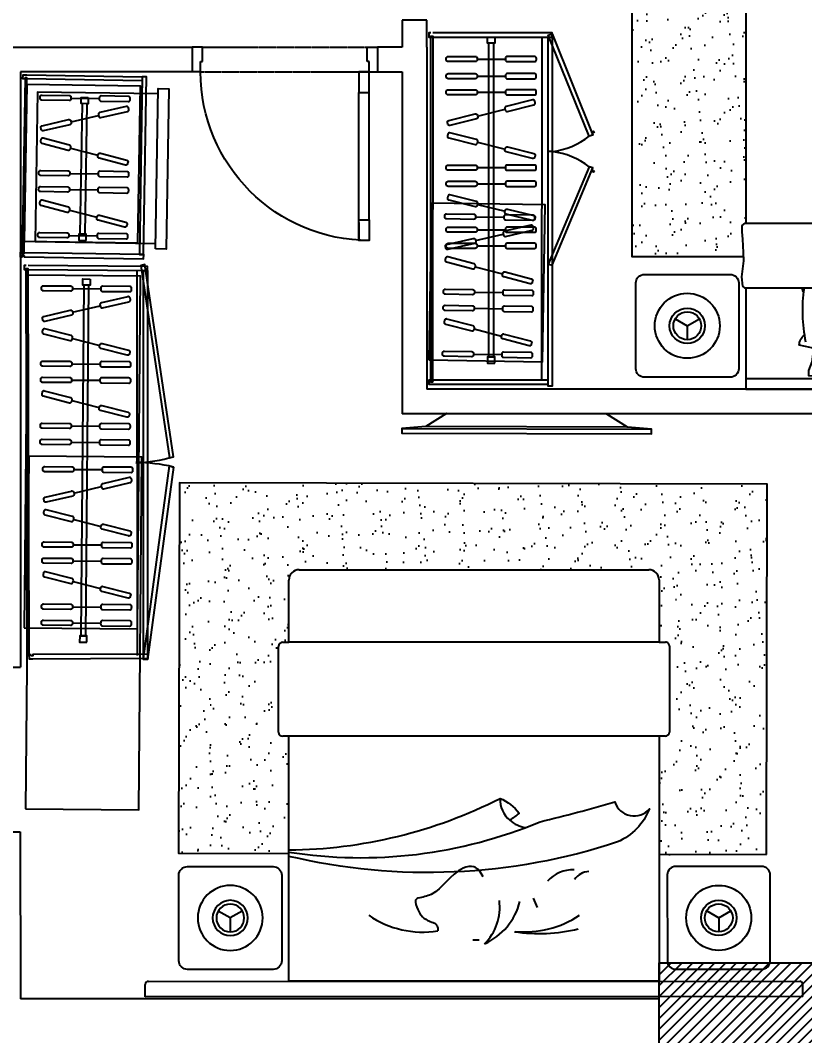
# Model space of a CAD drawing. Extents: x -678889171 to 586587, y -792238163 to 335485.
# Drawn here: x 85834 to 89647, y 49993 to 54928 of the extents above; entities that cross this region are included whole.
import ezdxf
from ezdxf.xclip import XClip

# ---------------------------------------------------------------- set-up
doc = ezdxf.new("R2010")
doc.units = 0
doc.header["$MEASUREMENT"] = 0
doc.header["$XCLIPFRAME"] = 2
doc.set_wipeout_variables(frame=1)
doc.linetypes.add('XR-A-TYP34$0$XR-A-TYP-3-4-6-8-10$0$XR-A-TYP-2-3-4-6-7-8-9-10$0$HIDDEN', pattern=[0.375, 0.25, -0.125])
doc.layers.get('0').update_dxf_attribs({"color": 8})
for name, color, linetype in [('9TH-FURN$0$XR-A-TYP-3-4-6-8-10$0$I-EQPM', 252, 'Continuous'), ('9TH-FURN$0$XR-A-TYP-3-4-6-8-10$0$I-FURN', 252, 'Continuous'), ('9TH-FURN$0$XR-A-TYP-3-4-6-8-10$0$I-FURN-FLOR', 252, 'Continuous'), ('9TH-FURN$0$XR-A-TYP-3-4-6-8-10$0$I-FURN-PATT', 252, 'Continuous'), ('9TH-FURN$0$XR-A-TYP-3-4-6-8-10$0$I-SPCL', 252, 'Continuous'), ('9TH-FURN$0$XR-A-TYP-3-4-6-8-10$0$I-WIPEOUT', 252, 'Continuous'), ('9TH-FURN$0$XR-A-TYP-3-4-6-8-10$0$XREF_1BR$0$I-EQPM', 252, 'Continuous'), ('9TH-FURN$0$XR-A-TYP-3-4-6-8-10$0$XREF_1BR$0$I-FURN', 252, 'Continuous'), ('9TH-FURN$0$XR-A-TYP-3-4-6-8-10$0$XREF_3BR$0$I-FURN-FLOR', 252, 'Continuous'), ('9TH-FURN$0$XR-A-TYP-3-4-6-8-10$0$XREF_3BR$0$I-FURN-PATT', 252, 'Continuous'), ('XR-A-9TH-FLOOR$0$A-WALL', 252, 'Continuous'), ('XR-A-col-910$0$A-COLS', 252, 'Continuous'), ('XR-A-col-910$0$A-COLS-PATT', 252, 'Continuous'), ('XR-A-TYP34$0$XR-A-TYP-3-4-6-8-10$0$A-WALL', 252, 'Continuous'), ('XR-A-TYP34$0$XR-A-TYP-3-4-6-8-10$0$XR-A-TYP-2-3-4-6-7-8-9-10$0$A-DOOR', 252, 'Continuous'), ('XR-A-TYP34$0$XR-A-TYP-3-4-6-8-10$0$XR-A-TYP-2-3-4-6-7-8-9-10$0$A-FLOR-OVHD', 252, 'XR-A-TYP34$0$XR-A-TYP-3-4-6-8-10$0$XR-A-TYP-2-3-4-6-7-8-9-10$0$HIDDEN')]:
    doc.layers.add(name, color=color, linetype=linetype)
doc.layers.add('9TH-FURN$0$XR-A-TYP-3-4-6-8-10$0$xref units$0$A-WALL-CMU', color=252, linetype='Continuous', lineweight=50)
doc.layers.add('XR-A-col-910$0$MOD-COL', color=252, linetype='Continuous', lineweight=50)
doc.styles.add('9TH-FURN$0$XR-A-TYP-3-4-6-8-10$0$XREF_1BR$0$KZT', font='')
doc.styles.get('9TH-FURN$0$XR-A-TYP-3-4-6-8-10$0$XREF_1BR$0$KZT').set_extended_font_data('AvantGarde LT Medium', bold=True)

# ---------------------------------------------------------------- blocks, each defined once
blk = doc.blocks.new('*U473')
at = {"layer": '9TH-FURN$0$XR-A-TYP-3-4-6-8-10$0$XREF_1BR$0$I-FURN'}
for points in [[(-1142.3, 0), (-1112.3, 0), (-1112.3, 35), (-1142.3, 35)], [(-478, 5), (-1112.3, 5), (-1112.3, 30), (-478, 30)], [(-448, 0), (-478, 0), (-478, 35), (-448, 35)]]:
    blk.add_lwpolyline(points, close=True, dxfattribs=at)
blk = doc.blocks.new('9TH-FURN$0$XR-A-TYP-3-4-6-8-10$0$XREF_1BR$0$A$C0C3539C5')
at = {"layer": '9TH-FURN$0$XR-A-TYP-3-4-6-8-10$0$XREF_1BR$0$I-FURN', "ltscale": 0.5}
for p, q in [((-0.0688, 0), (0.0688, 0)), ((-0.0688, -0.083), (0.0688, -0.083)), ((-0.0688, -0.1615), (0.0688, -0.1615)), ((-0.0668, -0.2767), (0.0668, -0.2441)), ((-0.0668, -0.4045), (0.0668, -0.4371)), ((-0.0688, -0.5277), (0.0688, -0.5277)), ((-0.0688, -0.6062), (0.0688, -0.6062)), ((-0.0668, -0.7062), (0.0668, -0.7388)), ((-0.0688, -0.8293), (0.0688, -0.8293)), ((-0.0688, -0.9078), (0.0688, -0.9078))]:
    blk.add_line(p, q, dxfattribs=at)
for points in [[(-0.2098, -0.0125, -0.414214), (-0.2188, -0.0035), (-0.2188, 0.0035, -0.414214), (-0.2098, 0.0125), (-0.0778, 0.0125, -0.414214), (-0.0688, 0.0035), (-0.0688, -0.0035, -0.414214), (-0.0778, -0.0125)], [(0.2098, -0.0125, 0.414214), (0.2188, -0.0035), (0.2188, 0.0035, 0.414214), (0.2098, 0.0125), (0.0778, 0.0125, 0.414214), (0.0688, 0.0035), (0.0688, -0.0035, 0.414214), (0.0778, -0.0125)], [(-0.2098, -0.0955, -0.414214), (-0.2188, -0.0865), (-0.2188, -0.0795, -0.414214), (-0.2098, -0.0705), (-0.0778, -0.0705, -0.414214), (-0.0688, -0.0795), (-0.0688, -0.0865, -0.414214), (-0.0778, -0.0955)], [(0.2098, -0.0955, 0.414214), (0.2188, -0.0865), (0.2188, -0.0795, 0.414214), (0.2098, -0.0705), (0.0778, -0.0705, 0.414214), (0.0688, -0.0795), (0.0688, -0.0865, 0.414214), (0.0778, -0.0955)], [(-0.2098, -0.174, -0.414214), (-0.2188, -0.165), (-0.2188, -0.158, -0.414214), (-0.2098, -0.149), (-0.0778, -0.149, -0.414214), (-0.0688, -0.158), (-0.0688, -0.165, -0.414214), (-0.0778, -0.174)], [(0.2098, -0.174, 0.414214), (0.2188, -0.165), (0.2188, -0.158, 0.414214), (0.2098, -0.149), (0.0778, -0.149, 0.414214), (0.0688, -0.158), (0.0688, -0.165, 0.414214), (0.0778, -0.174)], [(0.2067, -0.2228, 0.414214), (0.2133, -0.2119), (0.2117, -0.2051, 0.414214), (0.2008, -0.1985), (0.0726, -0.2298, 0.414214), (0.066, -0.2407), (0.0676, -0.2475, 0.414214), (0.0785, -0.2541)], [(-0.2008, -0.3223, -0.414214), (-0.2117, -0.3157), (-0.2133, -0.3089, -0.414214), (-0.2067, -0.298), (-0.0785, -0.2667, -0.414214), (-0.0676, -0.2733), (-0.066, -0.2801, -0.414214), (-0.0726, -0.291)], [(-0.2008, -0.3589, 0.414214), (-0.2117, -0.3655), (-0.2133, -0.3723, 0.414214), (-0.2067, -0.3832), (-0.0785, -0.4145, 0.414214), (-0.0676, -0.4079), (-0.066, -0.4011, 0.414214), (-0.0726, -0.3902)], [(0.2067, -0.4585, -0.414214), (0.2133, -0.4693), (0.2117, -0.4761, -0.414214), (0.2008, -0.4827), (0.0726, -0.4514, -0.414214), (0.066, -0.4405), (0.0676, -0.4337, -0.414214), (0.0785, -0.4271)], [(-0.2098, -0.5402, -0.414214), (-0.2188, -0.5312), (-0.2188, -0.5242, -0.414214), (-0.2098, -0.5152), (-0.0778, -0.5152, -0.414214), (-0.0688, -0.5242), (-0.0688, -0.5312, -0.414214), (-0.0778, -0.5402)], [(0.2098, -0.5402, 0.414214), (0.2188, -0.5312), (0.2188, -0.5242, 0.414214), (0.2098, -0.5152), (0.0778, -0.5152, 0.414214), (0.0688, -0.5242), (0.0688, -0.5312, 0.414214), (0.0778, -0.5402)], [(-0.2098, -0.6187, -0.414214), (-0.2188, -0.6097), (-0.2188, -0.6027, -0.414214), (-0.2098, -0.5937), (-0.0778, -0.5937, -0.414214), (-0.0688, -0.6027), (-0.0688, -0.6097, -0.414214), (-0.0778, -0.6187)], [(0.2098, -0.6187, 0.414214), (0.2188, -0.6097), (0.2188, -0.6027, 0.414214), (0.2098, -0.5937), (0.0778, -0.5937, 0.414214), (0.0688, -0.6027), (0.0688, -0.6097, 0.414214), (0.0778, -0.6187)], [(-0.2008, -0.6606, 0.414214), (-0.2117, -0.6672), (-0.2133, -0.674, 0.414214), (-0.2067, -0.6849), (-0.0785, -0.7162, 0.414214), (-0.0676, -0.7096), (-0.066, -0.7028, 0.414214), (-0.0726, -0.6919)], [(0.2067, -0.7601, -0.414214), (0.2133, -0.771), (0.2117, -0.7778, -0.414214), (0.2008, -0.7844), (0.0726, -0.7531, -0.414214), (0.066, -0.7422), (0.0676, -0.7354, -0.414214), (0.0785, -0.7288)], [(-0.2098, -0.8418, -0.414214), (-0.2188, -0.8328), (-0.2188, -0.8258, -0.414214), (-0.2098, -0.8168), (-0.0778, -0.8168, -0.414214), (-0.0688, -0.8258), (-0.0688, -0.8328, -0.414214), (-0.0778, -0.8418)], [(0.2098, -0.8418, 0.414214), (0.2188, -0.8328), (0.2188, -0.8258, 0.414214), (0.2098, -0.8168), (0.0778, -0.8168, 0.414214), (0.0688, -0.8258), (0.0688, -0.8328, 0.414214), (0.0778, -0.8418)], [(-0.2098, -0.9203, -0.414214), (-0.2188, -0.9113), (-0.2188, -0.9043, -0.414214), (-0.2098, -0.8953), (-0.0778, -0.8953, -0.414214), (-0.0688, -0.9043), (-0.0688, -0.9113, -0.414214), (-0.0778, -0.9203)], [(0.2098, -0.9203, 0.414214), (0.2188, -0.9113), (0.2188, -0.9043, 0.414214), (0.2098, -0.8953), (0.0778, -0.8953, 0.414214), (0.0688, -0.9043), (0.0688, -0.9113, 0.414214), (0.0778, -0.9203)]]:
    blk.add_lwpolyline(points, format="xyb", close=True, dxfattribs=at)
blk = doc.blocks.new('9TH-FURN$0$XR-A-TYP-3-4-6-8-10$0$XREF_1BR$0$A$Cdd8648a7')
blk.add_line((0, 0), (33.9, -58.6))
at = {"flags": 128}
blk.add_lwpolyline([(33.9, 58.6), (0, 0), (-67.7, 0)], dxfattribs=at)
for radius in [158, 85.8, 67.7]:
    blk.add_circle((0, 0), radius)
blk = doc.blocks.new('9TH-FURN$0$XR-A-TYP-3-4-6-8-10$0$XREF_1BR$0$GFDF')
at = {"layer": '9TH-FURN$0$XR-A-TYP-3-4-6-8-10$0$I-FURN'}
for p, q in [((45191, 8278.2), (48387.1, 8278.2, 0)), ((45191, 8278.2), (45191, 8218.2)), ((48387.1, 8278.2, 0), (48387.1, 8218.2, 0)), ((48372.1, 8203.2, 0), (48372.1, 8203.2, 0))]:
    blk.add_line(p, q, dxfattribs=at)
for centre, start, end in [((45206, 8218.2), 180, 270), ((48372.1, 8218.2, 0), 270, 0)]:
    blk.add_arc(centre, 15, start, end, dxfattribs=at)
blk.add_wipeout([(47761.8, 8145.2), (47758, 8144.7), (47754.3, 8143.8), (47750.6, 8142.6), (47747.1, 8141), (47743.7, 8139.1), (47740.6, 8137), (47737.6, 8134.5), (47734.9, 8131.8), (47732.4, 8128.8), (47730.3, 8125.6), (47728.4, 8122.3), (47726.8, 8118.8), (47725.6, 8115.1), (47724.7, 8111.4), (47724.2, 8107.6), (47724, 8103.7), (47724, 7687), (47724.2, 7683.2), (47724.7, 7679.4), (47725.6, 7675.6), (47726.8, 7672), (47728.4, 7668.5), (47730.3, 7665.1), (47732.4, 7661.9), (47734.9, 7659), (47737.6, 7656.3), (47740.6, 7653.8), (47743.7, 7651.6), (47747.1, 7649.7), (47750.6, 7648.2), (47754.3, 7647), (47758, 7646.1), (47761.8, 7645.6), (47765.7, 7645.4), (48182.3, 7645.4), (48186.2, 7645.6), (48190, 7646.1), (48193.7, 7647), (48197.4, 7648.2), (48200.9, 7649.7), (48204.3, 7651.6), (48207.5, 7653.8), (48210.4, 7656.3), (48213.1, 7659), (48215.6, 7661.9), (48217.8, 7665.1), (48219.6, 7668.5), (48221.2, 7672), (48222.4, 7675.6), (48223.3, 7679.4), (48223.8, 7683.2), (48224, 7687), (48224, 8103.7), (48223.8, 8107.6), (48223.3, 8111.4), (48222.4, 8115.1), (48221.2, 8118.8), (48219.6, 8122.3), (48217.8, 8125.6), (48215.6, 8128.8), (48213.1, 8131.8), (48210.4, 8134.5), (48207.5, 8137), (48204.3, 8139.1), (48200.9, 8141), (48197.4, 8142.6), (48193.7, 8143.8), (48190, 8144.7), (48186.2, 8145.2), (48182.3, 8145.4), (47765.7, 8145.4)]).dxf.layer = '9TH-FURN$0$XR-A-TYP-3-4-6-8-10$0$I-WIPEOUT'
blk.add_lwpolyline([(47765.7, 8145.4), (48182.3, 8145.4, -0.414214), (48224, 8103.7), (48224, 7687, -0.414214), (48182.3, 7645.4), (47765.7, 7645.4, -0.414214), (47724, 7687), (47724, 8103.7, -0.414214)], format="xyb", close=True, dxfattribs=at)
at = {"layer": '9TH-FURN$0$XR-A-TYP-3-4-6-8-10$0$I-EQPM', "xscale": -1, "rotation": 90}
blk.add_blockref('9TH-FURN$0$XR-A-TYP-3-4-6-8-10$0$XREF_1BR$0$A$Cdd8648a7', (47974, 7895.4), dxfattribs=at)
blk.add_wipeout([(45889, 6555.5), (45889, 6447.5), (45889, 6399.9), (45889, 6299.8), (45889.2, 6249), (45896.3, 6227.3), (45910.5, 6212.2), (45928.4, 6204.4), (45934.6, 6203.4), (47639, 6203.2), (47662.7, 6209.2), (47680.3, 6225.1), (47686.7, 6238.1), (47689, 6253.2), (47689, 6555.5), (47719, 6555.5), (47736.8, 6566.4), (47739, 6630), (47739, 6992.2), (47733.9, 7005.5), (47704, 7012.2), (47689, 7012.2), (47689, 8203.2), (45889, 8203.2), (45889, 7012.2), (45874, 7012.2), (45856.6, 7011.9), (45841.5, 7001.8), (45839, 6989.3), (45839, 6575.5), (45844.9, 6561.3), (45859, 6555.5)]).dxf.layer = '9TH-FURN$0$XR-A-TYP-3-4-6-8-10$0$I-WIPEOUT'
at = {"layer": '9TH-FURN$0$XR-A-TYP-3-4-6-8-10$0$I-FURN'}
for p, q in [((48372.1, 8203.2, 0), (45206, 8203.2)), ((45889, 7012.2), (45889, 8203.2)), ((47689, 8203.2), (47689, 7012.2)), ((46763.5, 8004), (46795.7, 8004)), ((45859, 7012.2), (45889, 7012.2)), ((47689, 7012.2), (47719, 7012.2)), ((45839, 6575.5), (45839, 6992.2)), ((47739, 6992.2), (47739, 6575.5)), ((45889, 6555.5), (45858, 6555.5)), ((45889, 6253.2), (45889, 6555.5)), ((47719, 6555.5), (47689, 6555.5)), ((47689, 6555.5), (47689, 6253.2)), ((47639, 6203.2), (45939, 6203.2))]:
    blk.add_line(p, q, dxfattribs=at)
for points in [[(45889, 8203.2), (47689, 8203.2)], [(45889, 7012.2), (47689, 7012.2)], [(45889, 6555.5), (47689, 6555.5)]]:
    blk.add_lwpolyline(points, dxfattribs=at)
for points in [[(47689, 7574.9, 0.139069), (46468.3, 7428, 0.011412), (46104.9, 7332.2, 0.589443), (45936.4, 7365.4, -0.197831), (46091.2, 7526.5, -0.138791), (47689, 7595.9, -571.483841)], [(47689, 7564.5, 0.11624), (46662.5, 7314.5, -0.134548), (46570, 7386.7, -0.027337), (46614.9, 7421, 0.139871), (46539.7, 7456.1, 0.195742)]]:
    blk.add_lwpolyline(points, format="xyb", dxfattribs=at)
for centre, radius, start, end in [((46868.8, 7738.2), 312.6, 114.7509, 165.637), ((46918.9, 7842.7), 254.9, 135.2599, 187.035), ((46542.6, 7484.7), 478.8, 84.3714, 123.7913), ((46472.5, 7172), 799.3, 81.4116, 103.7534), ((47037.9, 7499.5), 464.7, 55.5284, 98.9672), ((47018.5, 8052.8), 576.2, 201.1265, 206.0079), ((46525.9, 9484.1), 1767.4, 287.6417, 287.86), ((46227.3, 7758.2), 88.4, 272.5238, 325.6378), ((46307.7, 7830.8), 169, 268.3232, 317.2821), ((48384.6, -579.8), 8233.9, 103.45801, 106.07337), ((46530.1, 7319.3), 132.4, 357.9275, 50.1721), ((46011.5, 7302.2), 98.1, 17.8416, 139.9092), ((45859, 6992.2), 20, 90, 180), ((47719, 6992.2), 20, 0, 90), ((45858, 6574.6), 19, 177.1984, 269.9), ((47719, 6575.5), 20, 270, 0), ((45939, 6253.2), 50, 180, 270), ((47639, 6253.2), 50, 270, 0)]:
    blk.add_arc(centre, radius, start, end, dxfattribs=at)
blk.add_spline([(46745.3, 7695), (46789.6, 7646.8), (46841.4, 7654.3), (46997.9, 7780.9), (47061.5, 7799.8), (47067.9, 7801.9), (47067.3, 7842.9), (47015, 7907.1), (46968.6, 7934.2), (46964.6, 7958.8)], degree=3, dxfattribs=at)
blk.add_wipeout([(45811.7, 8145.2), (45815.6, 8144.7), (45819.3, 8143.8), (45823, 8142.6), (45826.5, 8141), (45829.8, 8139.1), (45833, 8137), (45836, 8134.5), (45838.7, 8131.8), (45841.1, 8128.8), (45843.3, 8125.6), (45845.2, 8122.3), (45846.8, 8118.8), (45848, 8115.1), (45848.9, 8111.4), (45849.4, 8107.6), (45849.6, 8103.7), (45849.6, 7687), (45849.4, 7683.2), (45848.9, 7679.4), (45848, 7675.6), (45846.8, 7672), (45845.2, 7668.5), (45843.3, 7665.1), (45841.1, 7661.9), (45838.7, 7659), (45836, 7656.3), (45833, 7653.8), (45829.8, 7651.6), (45826.5, 7649.7), (45823, 7648.2), (45819.3, 7647), (45815.6, 7646.1), (45811.7, 7645.6), (45807.9, 7645.4), (45391.2, 7645.4), (45387.4, 7645.6), (45383.6, 7646.1), (45379.8, 7647), (45376.2, 7648.2), (45372.7, 7649.7), (45369.3, 7651.6), (45366.1, 7653.8), (45363.2, 7656.3), (45360.4, 7659), (45358, 7661.9), (45355.8, 7665.1), (45353.9, 7668.5), (45352.4, 7672), (45351.2, 7675.6), (45350.3, 7679.4), (45349.7, 7683.2), (45349.6, 7687), (45349.6, 8103.7), (45349.7, 8107.6), (45350.3, 8111.4), (45351.2, 8115.1), (45352.4, 8118.8), (45353.9, 8122.3), (45355.8, 8125.6), (45358, 8128.8), (45360.4, 8131.8), (45363.2, 8134.5), (45366.1, 8137), (45369.3, 8139.1), (45372.7, 8141), (45376.2, 8142.6), (45379.8, 8143.8), (45383.6, 8144.7), (45387.4, 8145.2), (45391.2, 8145.4), (45807.9, 8145.4)]).dxf.layer = '9TH-FURN$0$XR-A-TYP-3-4-6-8-10$0$I-WIPEOUT'
blk.add_lwpolyline([(45807.9, 8145.4), (45391.2, 8145.4, 0.414214), (45349.6, 8103.7), (45349.6, 7687, 0.414214), (45391.2, 7645.4), (45807.9, 7645.4, 0.414214), (45849.6, 7687), (45849.6, 8103.7, 0.414214)], format="xyb", close=True, dxfattribs=at)
at = {"layer": '9TH-FURN$0$XR-A-TYP-3-4-6-8-10$0$I-EQPM', "rotation": 270}
blk.add_blockref('9TH-FURN$0$XR-A-TYP-3-4-6-8-10$0$XREF_1BR$0$A$Cdd8648a7', (45599.6, 7895.4), dxfattribs=at)
blk = doc.blocks.new('*U472')
at = {"layer": '9TH-FURN$0$XR-A-TYP-3-4-6-8-10$0$XREF_1BR$0$I-EQPM'}
blk.add_lwpolyline([(-14235.9, 12033.2), (-14235.9, 11254.2), (-14172.9, 11154.2), (-14162.9, 11036.7), (-14139.9, 11036.7), (-14139.9, 12250.7), (-14162.9, 12250.7), (-14172.9, 12133.2)], close=True, dxfattribs=at)
for points in [[(-14162.9, 11036.7), (-14162.9, 12250.7)], [(-14172.9, 12133.2), (-14172.9, 11154.2)]]:
    blk.add_lwpolyline(points, dxfattribs=at)
blk = doc.blocks.new('9TH-FURN$0$XR-A-TYP-3-4-6-8-10$0$A$C1d166d28')
at = {"layer": '9TH-FURN$0$XR-A-TYP-3-4-6-8-10$0$XREF_3BR$0$I-FURN-PATT'}
h = blk.add_hatch(dxfattribs=at)
h.set_pattern_fill('AR-SAND', color=256, scale=3, angle=-1.0962)
h.set_pattern_definition([(36.4038, (6109.56, -13851.53), (-1.9903, 146.8889), [0, -115.824, 0, -129.54, 0, -123.825]), (6.4038, (6109.56, -13851.53), (138.9464, 212.4282), [0, -62.484, 0, -104.394, 0, -40.005]), (326.4038, (6015.85, -13849.74), (237.2625, -4.1087), [0, -38.1, 0, -137.16, 0, -179.07]), (316.4038, (6015.85, -13849.74), (230.3045, 62.4842), [0, -19.05, 0, -89.916, 0, -102.87])])
h.paths.add_polyline_path([(-2093.2, 1453.1), (-418.3, 1421), (-462.3, -878.5), (-2137.2, -846.5)])
at = {"layer": '9TH-FURN$0$XR-A-TYP-3-4-6-8-10$0$XREF_3BR$0$I-FURN-FLOR'}
blk.add_lwpolyline([(-2093.2, 1453.1), (-418.3, 1421), (-462.3, -878.5), (-2137.2, -846.5)], close=True, dxfattribs=at)
at = {"layer": '9TH-FURN$0$XR-A-TYP-3-4-6-8-10$0$I-SPCL', "insert": (-2403.9, 270.5), "char_height": 112.5, "attachment_point": 5, "rotation": 90.3804, "style": '9TH-FURN$0$XR-A-TYP-3-4-6-8-10$0$XREF_1BR$0$KZT'}
blk.add_mtext_dynamic_manual_height_columns('TV', width=1932.754, gutter_width=905.9, heights=[597], dxfattribs=at)
blk.add_wipeout([(-1689.9, 898.8), (-1735.4, 899.7), (-1750.8, 897.6), (-1764.7, 890.9), (-1778.4, 876.7), (-1785.4, 859.3), (-1786.5, 843.6), (-1807.4, -249.2), (-1793.4, -284.8), (-1758.3, -300.1), (-1717.6, -300.9), (-615.7, -322), (-615.8, -325.5), (-604.6, -340.7), (-574.1, -341.3), (-537.6, -339), (-472.5, -336.2), (-431.9, -336), (-393.3, -341.2), (-354.6, -346.5), (-309, -343.3), (-299.3, -331.5), (-299.2, -328), (191.3, -337.4), (214.3, 862.4), (-276.3, 871.8), (-287.5, 887), (-318, 887.6), (-354.5, 885.3), (-386.2, 881.9), (-460.2, 882.3), (-537.8, 892.7), (-560.3, 891.2), (-583.1, 889.6), (-592.8, 877.8), (-1735.4, 899.7)]).dxf.layer = '9TH-FURN$0$XR-A-TYP-3-4-6-8-10$0$I-WIPEOUT'
at = {"layer": '9TH-FURN$0$XR-A-TYP-3-4-6-8-10$0$I-FURN'}
for p, q in [((164.3, 863.3), (141.3, -336.5)), ((214.3, 862.4), (191.3, -337.4))]:
    blk.add_line(p, q, dxfattribs=at)
blk.add_lwpolyline([(-1758.3, -300.1), (-615.7, -322), (-592.8, 877.8), (-1735.4, 899.7, 0.414214), (-1786.3, 850.6), (-1807.4, -249.2, 0.414214)], format="xyb", close=True, dxfattribs=at)
for points in [[(-276.3, 871.8), (-299.3, -331.5), (-309, -343.3), (-354.6, -346.5), (-431.9, -336), (-472.5, -336.2), (-537.6, -339), (-574.1, -341.3), (-604.6, -340.7), (-615.8, -325.5), (-592.8, 877.8), (-583.1, 889.6), (-537.5, 892.8), (-460.2, 882.3), (-386.2, 881.9), (-354.5, 885.3), (-318, 887.6), (-287.5, 887)], [(191.3, -337.4), (214.3, 862.4), (-276.3, 871.8), (-299.2, -328)]]:
    blk.add_lwpolyline(points, close=True, dxfattribs=at)
for points in [[(-2.7, 579.9), (-48.7, 596.8), (-64.8, 598.9), (-76.7, 599.9), (-119.9, 608.9), (-157.3, 613.2), (-194.7, 615.7), (-240.9, 625.5), (-255.2, 620.4), (-272.7, 618.6), (-266.7, 579.6), (-269.4, 533.2), (-268.2, 501), (-269, 462.2)], [(112.5, 247.5), (118, 315.8), (122.9, 345.6), (127.9, 384), (128.7, 426.7), (134.4, 499.2), (139.2, 529), (144, 558.8), (148.9, 588.6), (149.4, 618.5), (106.5, 606.5), (42.2, 590.7), (-22.2, 574.8), (-43.6, 570.9), (-60.8, 562.7)], [(117.6, 294.4), (128.3, 183.1), (139.2, 80.4), (132.8, -30.6), (107.2, -30.1), (64.8, -12.2), (26.5, -7.2), (0, 0)]]:
    blk.add_lwpolyline(points, dxfattribs=at)
for points in [[(-284.3, 454, -0.092714), (-13, 430.5)], [(-232.5, 457.3, 0.011261), (-259.7, 461.1, 0.010076), (-284.1, 463.5, 0.010076)], [(-88.4, 447.3, -0.027347), (-59.5, 454.3, -0.027392), (-29.9, 458, -0.019021), (9, 459.3, -0.268255), (11.6, 457.8, -0.108706), (12.5, 454.8, -0.008651), (15.2, 415.1, -0.012981), (16, 383, -0.01296), (15.1, 350.9)], [(5.7, 413.6, -0.114353), (-18.2, -74, -0.274929)], [(-291.9, 57.3, 0.120506), (-218, 0.4)], [(-291.1, 96.7, 0.055655), (-261.4, 64.9)], [(-294, -55.4, 0.03458), (-272.8, -48.9)], [(-293.8, -45.7, 0.088806), (-32.8, -43)], [(-18.2, -74, -0.239531), (-65.5, -48.5, -1.399074)]]:
    blk.add_lwpolyline(points, format="xyb", dxfattribs=at)
for points in [[(165.7, 1360.6), (165.3, 1364.4), (164.5, 1368.1), (163.3, 1371.8), (161.8, 1375.4), (160, 1378.8), (157.9, 1382), (155.5, 1385), (152.8, 1387.8), (149.9, 1390.3), (146.8, 1392.5), (143.5, 1394.5), (140, 1396.1), (136.3, 1397.4), (132.6, 1398.3), (128.8, 1398.9), (125, 1399.2), (-291.6, 1407.1), (-295.5, 1407), (-299.3, 1406.6), (-303, 1405.8), (-306.7, 1404.6), (-310.3, 1403.1), (-313.7, 1401.3), (-316.9, 1399.2), (-319.9, 1396.8), (-322.7, 1394.1), (-325.2, 1391.2), (-327.4, 1388.1), (-329.3, 1384.8), (-331, 1381.3), (-332.3, 1377.7), (-333.2, 1373.9), (-333.8, 1370.1), (-334.1, 1366.3), (-342, 949.7), (-341.9, 945.8), (-341.5, 942), (-340.7, 938.3), (-339.5, 934.6), (-338, 931), (-336.2, 927.6), (-334.1, 924.4), (-331.7, 921.4), (-329, 918.6), (-326.1, 916.1), (-323, 913.9), (-319.7, 912), (-316.2, 910.3), (-312.6, 909), (-308.8, 908.1), (-305, 907.5), (-301.2, 907.2), (115.4, 899.3), (119.3, 899.4), (123.1, 899.8), (126.8, 900.6), (130.5, 901.8), (134.1, 903.3), (137.5, 905.1), (140.7, 907.2), (143.7, 909.6), (146.5, 912.3), (149, 915.2), (151.2, 918.3), (153.1, 921.6), (154.8, 925.1), (156.1, 928.8), (157, 932.5), (157.6, 936.3), (157.9, 940.1), (165.8, 1356.7)], [(123.8, -833.4), (123.1, -837.2), (122.2, -840.9), (120.9, -844.5), (119.3, -848), (117.3, -851.4), (115.1, -854.5), (112.6, -857.4), (109.8, -860.1), (106.8, -862.5), (103.6, -864.6), (100.2, -866.4), (96.7, -867.9), (93, -869), (89.2, -869.8), (85.4, -870.3), (81.5, -870.4), (-335, -862.4), (-338.9, -862.2), (-342.7, -861.6), (-346.4, -860.6), (-350, -859.3), (-353.5, -857.7), (-356.9, -855.8), (-360, -853.5), (-362.9, -851), (-365.6, -848.3), (-368, -845.2), (-370.1, -842), (-371.9, -838.6), (-373.4, -835.1), (-374.5, -831.4), (-375.3, -827.7), (-375.8, -823.8), (-375.9, -820), (-367.9, -403.4), (-367.7, -399.6), (-367.1, -395.8), (-366.1, -392), (-364.8, -388.4), (-363.2, -384.9), (-361.3, -381.6), (-359, -378.4), (-356.5, -375.5), (-353.8, -372.9), (-350.7, -370.5), (-347.5, -368.4), (-344.1, -366.5), (-340.6, -365.1), (-336.9, -363.9), (-333.1, -363.1), (-329.3, -362.6), (-325.5, -362.5), (91.1, -370.5), (95, -370.8), (98.8, -371.4), (102.5, -372.3), (106.1, -373.6), (109.6, -375.2), (112.9, -377.2), (116.1, -379.4), (119, -381.9), (121.6, -384.7), (124, -387.7), (126.2, -390.9), (128, -394.3), (129.4, -397.9), (130.6, -401.5), (131.4, -405.3), (131.9, -409.1), (132, -413), (124, -829.5)]]:
    blk.add_wipeout(points).translate(0, 0, 0).dxf.layer = '9TH-FURN$0$XR-A-TYP-3-4-6-8-10$0$I-WIPEOUT'
at = {"layer": '9TH-FURN$0$XR-A-TYP-3-4-6-8-10$0$I-FURN', "elevation": 0}
for points in [[(157.9, 940.1), (165.8, 1356.7, 0.414214), (125, 1399.2), (-291.6, 1407.1, 0.414214), (-334.1, 1366.3), (-342, 949.7, 0.414214), (-301.2, 907.2), (115.4, 899.3, 0.414214)], [(132, -413), (124, -829.5, -0.414214), (81.5, -870.4), (-335, -862.4, -0.414214), (-375.9, -820), (-367.9, -403.4, -0.414214), (-325.5, -362.5), (91.1, -370.5, -0.414214)]]:
    blk.add_lwpolyline(points, format="xyb", close=True, dxfattribs=at)
at = {"layer": '9TH-FURN$0$XR-A-TYP-3-4-6-8-10$0$I-EQPM', "extrusion": (1.64947e-12, 1.30449e-10, -1), "zscale": -1, "rotation": 1.096201586508593}
blk.add_blockref('9TH-FURN$0$XR-A-TYP-3-4-6-8-10$0$XREF_1BR$0$A$Cdd8648a7', (88.1, 1153.2, 0), dxfattribs=at)
at = {"layer": '9TH-FURN$0$XR-A-TYP-3-4-6-8-10$0$I-EQPM', "rotation": 178.9037984134914}
blk.add_blockref('9TH-FURN$0$XR-A-TYP-3-4-6-8-10$0$XREF_1BR$0$A$Cdd8648a7', (-122, -616.5, 0), dxfattribs=at)
blk = doc.blocks.new('*U471')
at = {"layer": '9TH-FURN$0$XR-A-TYP-3-4-6-8-10$0$XREF_1BR$0$I-FURN'}
for points in [[(-1636.8, 0), (-1606.8, 0), (-1606.8, 35), (-1636.8, 35)], [(-82.1, 5), (-1606.8, 5), (-1606.8, 30), (-82.1, 30)], [(-52.1, 0), (-82.1, 0), (-82.1, 35), (-52.1, 35)]]:
    blk.add_lwpolyline(points, close=True, dxfattribs=at)
blk = doc.blocks.new('*U474')
at = {"layer": '9TH-FURN$0$XR-A-TYP-3-4-6-8-10$0$XREF_1BR$0$I-FURN'}
for points in [[(-1826.4, 0), (-1796.4, 0), (-1796.4, 35), (-1826.4, 35)], [(-91.7, 5), (-1796.4, 5), (-1796.4, 30), (-91.7, 30)], [(-61.7, 0), (-91.7, 0), (-91.7, 35), (-61.7, 35)]]:
    blk.add_lwpolyline(points, close=True, dxfattribs=at)
blk = doc.blocks.new('*U1532')
at = {"layer": 'XR-A-col-910$0$A-COLS-PATT'}
h = blk.add_hatch(dxfattribs=at)
h.set_pattern_fill('ANSI31', color=256, scale=300)
h.set_pattern_definition([(45, (-1000, -300), (-26.516504, 26.516504), [])])
h.paths.add_polyline_path([(-16833.5, 85098.8), (-15333.5, 85098.8), (-15333.5, 84498.8), (-16833.5, 84498.8)])
at = {"layer": 'XR-A-col-910$0$A-COLS'}
blk.add_lwpolyline([(-16833.5, 85098.8), (-15333.5, 85098.8), (-15333.5, 84498.8), (-16833.5, 84498.8)], close=True, dxfattribs=at)
blk = doc.blocks.new('XR-A-col-910')
at = {"layer": 'XR-A-col-910$0$MOD-COL'}
blk.add_blockref('*U1532', (108573.5, -48273.8), dxfattribs=at)
blk = doc.blocks.new('*U1379')
for p, q in [((0, -20), (0, -140)), ((50, -20), (0, -20)), ((50, -90), (50, -20)), ((850, -90), (850, -20)), ((850, -20), (900, -20)), ((900, -20), (900, -140)), ((40, -140), (40, -90)), ((40, -90), (50, -90)), ((860, -90), (850, -90)), ((860, -140), (860, -90)), ((40, -140), (0, -140)), ((860, -140), (900, -140)), ((40, -860), (40, -240)), ((90, -860), (90, -240))]:
    blk.add_line(p, q)
for points in [[(90, -240), (40, -240), (40, -140), (90, -140), (90, -227)], [(90, -860), (40, -860), (40, -960), (90, -960), (90, -873), (90, -960)]]:
    blk.add_lwpolyline(points, close=True)
blk.add_arc((40, -140), 820, 270, 360)
at = {"layer": 'XR-A-TYP34$0$XR-A-TYP-3-4-6-8-10$0$XR-A-TYP-2-3-4-6-7-8-9-10$0$A-FLOR-OVHD'}
for p, q in [((850, -20), (50, -20)), ((860, -140), (40, -140))]:
    blk.add_line(p, q, dxfattribs=at)
blk = doc.blocks.new('XR-A-TYP34')
at = {"layer": 'XR-A-TYP34$0$XR-A-TYP-3-4-6-8-10$0$A-WALL'}
for p, q in [((90610.4, 41405.4), (90490.4, 41405.4)), ((90610.4, 41405.4), (90490.4, 41405.4)), ((90490.4, 41405.4), (90490.4, 41275.1)), ((90610.4, 41275.1), (90610.4, 41405.4)), ((88463.1, 41275.1), (89470.4, 41275.1)), ((89470.4, 41275.1), (89470.4, 41155.1)), ((89470.4, 41275.1), (89470.4, 41155.1)), ((90490.4, 41275.1), (90370.4, 41275.1)), ((90370.4, 41275.1), (90370.4, 41155.1)), ((90610.4, 41275.1), (90610.4, 39612.7)), ((88635.3, 41155.1), (88635.3, 38261.3)), ((89470.4, 41155.1), (88635.3, 41155.1)), ((90370.4, 41155.1), (90490.4, 41155.1)), ((90490.4, 41155.1), (90490.4, 39492.7)), ((93366.7, 39612.7), (90610.4, 39612.7)), ((93245.8, 39492.7), (90490.4, 39492.7)), ((88515.3, 38261.3), (88635.3, 38261.3)), ((88514.4, 37461.3), (88634.4, 37461.3)), ((88634.4, 37461.3), (88635.3, 36650)), ((91740, 36650), (88635.3, 36650))]:
    blk.add_line(p, q, dxfattribs=at)
at = {"layer": 'XR-A-TYP34$0$XR-A-TYP-3-4-6-8-10$0$XR-A-TYP-2-3-4-6-7-8-9-10$0$A-DOOR', "extrusion": (-4.93018e-15, 1.9141e-11, -1), "zscale": -1, "rotation": 359.987693669903}
blk.add_blockref('*U1379', (-90370.4, 41295.3, 0), dxfattribs=at)

msp = doc.modelspace()

# ---------------------------------------------------------------- hatches: boundary and pattern name
at = {"layer": '9TH-FURN$0$XR-A-TYP-3-4-6-8-10$0$I-FURN-PATT'}
h = msp.add_hatch(dxfattribs=at)
h.set_pattern_fill('AR-SAND', color=256, scale=3, angle=270.132)
h.set_pattern_definition([(307.632, (120536.68, 77604.9), (146.81252, 5.13834), [0, -115.824, 0, -129.54, 0, -123.825]), (277.632, (120536.68, 77604.9), (215.35765, -134.3612), [0, -62.484, 0, -104.394, 0, -40.005]), (237.632, (120536.46, 77698.63), (0.97785, -237.2961), [0, -38.1, 0, -137.16, 0, -179.07]), (227.632, (120536.46, 77698.63), (67.40635, -228.91225), [0, -19.05, 0, -89.916, 0, -102.87])])
h.paths.add_polyline_path([(89460.5, 50872.8), (89464.7, 52672.7), (86607.5, 52679.4), (86603.4, 50879.4)])

# ---------------------------------------------------------------- linework, layer by layer
at = {"layer": '9TH-FURN$0$XR-A-TYP-3-4-6-8-10$0$I-FURN'}
msp.add_line((88369.1, 53178.4, 0), (88369.8, 54845.9, 0), dxfattribs=at)
at = {"layer": '9TH-FURN$0$XR-A-TYP-3-4-6-8-10$0$I-FURN', "extrusion": (2.30566e-08, -4.50118e-10, 1)}
msp.add_line((86403.1, 51840.8, 0), (86402.6, 53711.6, 0), dxfattribs=at)
at = {"layer": '9TH-FURN$0$XR-A-TYP-3-4-6-8-10$0$I-FURN', "elevation": 0}
for points in [[(87829.3, 54866), (87819.3, 54866), (87819.3, 54846), (87829.3, 54846), (87829.3, 54851), (87838.3, 54851), (87838.3, 54846), (88419.8, 54845.9), (88419.8, 54865.9), (87838.3, 54866)], [(86503, 54569.4), (85917.2, 54578.8), (85905.6, 53852.3), (86491.4, 53842.9)], [(85843.4, 53798.3), (85833.4, 53798.5), (85833.1, 53778.5), (85843.1, 53778.3), (85843.1, 53783.3), (85852.1, 53783.2), (85852.1, 53778.2), (86433.5, 53768.9), (86433.8, 53788.9), (85852.4, 53798.2)]]:
    msp.add_lwpolyline(points, dxfattribs=at)
for points in [[(87838.3, 54846), (87838.2, 53168.5), (87829.2, 53168.5), (87829.3, 54846)], [(88419.8, 54845.9), (88419.3, 53150), (88399.3, 53150), (88399.8, 54845.9)], [(88419.8, 54861.9), (88617.4, 54368.6), (88599.4, 54364), (88399.8, 54856)], [(85852.2, 53793.2), (85865.7, 54647.4), (85856.7, 54647.5), (85843.2, 53793.3)], [(85856.8, 54642.5), (85846.8, 54642.7), (85847.1, 54662.7), (85857.1, 54662.5), (85857.1, 54662.5), (85866.1, 54662.4), (85866.1, 54662.4), (86427, 54653.4), (86426.7, 54633.4), (85865.8, 54642.4), (85865.9, 54647.4), (85856.9, 54647.5)], [(86433.1, 53788.9), (86447, 54652.9), (86427, 54653.2), (86413.1, 53789.2)], [(86491, 53816.7), (86503.5, 54595.6), (86556, 54594.8), (86543.5, 53815.8)], [(88419.3, 53737.2), (88617.3, 54210.4), (88599.4, 54215), (88399.3, 53743.1)], [(85871.1, 53716.4), (85875.6, 51845.5), (85866.6, 51845.4), (85862.1, 53716.4)], [(87829.3, 53178.5), (87819.3, 53178.5), (87819.3, 53158.5), (87829.3, 53158.5), (87829.3, 53158.5), (87838.3, 53158.5), (87838.3, 53158.5), (88399.3, 53158.4), (88399.3, 53178.4), (87838.3, 53178.5), (87838.3, 53173.5), (87829.3, 53173.5)]]:
    msp.add_lwpolyline(points, close=True, dxfattribs=at)
at = {"layer": '9TH-FURN$0$XR-A-TYP-3-4-6-8-10$0$I-FURN', "ltscale": 0.5, "elevation": 0}
for points in [[(88615.6, 54384.5), (88613.6, 54384)], [(88615.6, 54384.5), (88613.6, 54384)], [(88615.6, 54384.5), (88613.6, 54384)], [(88615.6, 54384.5), (88613.6, 54384)], [(88615.8, 54383.6), (88613.9, 54383.1)], [(88615.8, 54383.6), (88613.9, 54383.1)], [(88615.8, 54383.6), (88613.9, 54383.1)], [(88615.8, 54383.6), (88613.9, 54383.1)], [(88615.5, 54194.5), (88613.6, 54195)], [(88615.5, 54194.5), (88613.6, 54195)], [(88615.5, 54194.5), (88613.6, 54195)], [(88615.5, 54194.5), (88613.6, 54195)], [(88615.8, 54195.4), (88613.9, 54196)], [(88615.8, 54195.4), (88613.9, 54196)], [(88615.8, 54195.4), (88613.9, 54196)], [(88615.8, 54195.4), (88613.9, 54196)]]:
    msp.add_lwpolyline(points, dxfattribs=at)
at = {"layer": '9TH-FURN$0$XR-A-TYP-3-4-6-8-10$0$I-FURN', "extrusion": (2.30566e-08, -4.50118e-10, 1), "elevation": 0}
msp.add_lwpolyline([(86558.7, 52801.5), (86578, 52806.7), (86439.3, 53740.9), (86420, 53735.7)], close=True, dxfattribs=at)
msp.add_lwpolyline([(85862.3, 53736.4), (85852.3, 53736.5), (85852.1, 53716.5), (85862.1, 53716.4), (85862.1, 53721.4), (85871.1, 53721.3), (85871.1, 53716.3), (86452.6, 53711.1), (86452.7, 53731.1), (85871.3, 53736.3)], dxfattribs=at)
at = {"layer": '9TH-FURN$0$XR-A-TYP-3-4-6-8-10$0$I-FURN', "ltscale": 0.5}
for centre in [(88619.6, 54385.1, 0), (88619.6, 54385.1, 0), (88619.6, 54385.1, 0), (88619.6, 54385.1, 0), (88619.5, 54193.9, 0), (88619.5, 54193.9, 0), (88619.5, 54193.9, 0), (88619.5, 54193.9, 0)]:
    msp.add_circle(centre, 4, dxfattribs=at)
at = {"layer": '9TH-FURN$0$XR-A-TYP-3-4-6-8-10$0$I-FURN'}
for centre, start, end in [((88372.9, 54656.7, 0), 277.2383, 307.7387), ((88372.8, 53922.5, 0), 52.235, 82.7354)]:
    msp.add_arc(centre, 370.1, start, end, dxfattribs=at)
at = {"layer": '9TH-FURN$0$XR-A-TYP-3-4-6-8-10$0$I-FURN', "extrusion": (2.30606e-08, -1.37161e-10, 1)}
for centre, start, end in [((86367.1, 53544.6, 0), 272.1271, 285.9526), ((86398.7, 52010.5, 0), 76.4135, 90.239)]:
    msp.add_arc(centre, 767.5, start, end, dxfattribs=at)
at = {"layer": '9TH-FURN$0$XR-A-TYP-3-4-6-8-10$0$I-FURN-FLOR', "elevation": 0}
msp.add_lwpolyline([(89460.5, 50872.8), (89464.7, 52672.7), (86607.5, 52679.4), (86603.4, 50879.4)], close=True, dxfattribs=at)
at = {"layer": '9TH-FURN$0$XR-A-TYP-3-4-6-8-10$0$XREF_1BR$0$I-FURN'}
msp.add_line((88419.6, 54289.6, 0), (88399.6, 54289.6, 0), dxfattribs=at)

# ---------------------------------------------------------------- block references
at = {"layer": '9TH-FURN$0$XR-A-TYP-3-4-6-8-10$0$I-EQPM', "rotation": 269.8583605193962}
msp.add_blockref('*U472', (76616.4, 38807.8), dxfattribs=at)
at = {"layer": '9TH-FURN$0$XR-A-TYP-3-4-6-8-10$0$I-FURN', "xscale": -1}
for name, p, rotation in [('*U471', (88139.9, 53209.2, 0), 89.9862068687841), ('*U473', (86146.1, 53410.1, 0), 89.08252209204942)]:
    msp.add_blockref(name, p, dxfattribs=dict(at, rotation=rotation))
at = {"layer": '9TH-FURN$0$XR-A-TYP-3-4-6-8-10$0$I-FURN', "extrusion": (-2.35926e-13, -3.56896e-11, -1), "xscale": -999.9999999999952, "yscale": 999.9999999999952, "zscale": -999.9999999999952, "rotation": 0.01379313746946664}
msp.add_blockref('9TH-FURN$0$XR-A-TYP-3-4-6-8-10$0$XREF_1BR$0$A$C0C3539C5', (-88123.4, 54739.1, 0), dxfattribs=at)
at = {"layer": '9TH-FURN$0$XR-A-TYP-3-4-6-8-10$0$I-FURN', "extrusion": (-7.9878e-13, -3.56814e-11, -1)}
ref = msp.add_blockref('9TH-FURN$0$XR-A-TYP-3-4-6-8-10$0$XREF_1BR$0$A$C0C3539C5', (-86151.6, 54710.1, 0), dxfattribs=dict(at, xscale=-999.9999999999987, yscale=999.9999999999987, zscale=-999.9999999999987, rotation=0.9174779142041434))
XClip(ref).set_block_clipping_path([(-0.2848774801, -0.8602293081), (0.2675332336, -0.0984328915)])
ref = msp.add_blockref('9TH-FURN$0$XR-A-TYP-3-4-6-8-10$0$XREF_1BR$0$A$C0C3539C5', (-88118.4, 54132.9, 0), dxfattribs=dict(at, xscale=-999.9999999999987, yscale=999.9999999999987, zscale=-999.9999999999987, rotation=0.9174779142041434))
XClip(ref).set_block_clipping_path([(-0.2848774801, -0.8602293081), (0.2675332336, -0.0984328915)])
at = {"layer": '9TH-FURN$0$XR-A-TYP-3-4-6-8-10$0$I-FURN', "extrusion": (-2.30572e-08, 4.14432e-10, -1), "zscale": -1, "rotation": 270.5120256935411}
msp.add_blockref('*U474', (-86156.7, 51843.7, 0), dxfattribs=at)
at = {"layer": '9TH-FURN$0$XR-A-TYP-3-4-6-8-10$0$xref units$0$A-WALL-CMU', "rotation": 271.0962015865086}
msp.add_blockref('9TH-FURN$0$XR-A-TYP-3-4-6-8-10$0$A$C1d166d28', (89694.7, 53332.6), dxfattribs=at)

# ---------------------------------------------------------------- next in the draw order: block references
at = {"layer": '9TH-FURN$0$XR-A-TYP-3-4-6-8-10$0$I-FURN', "extrusion": (1.30457e-10, 8.82846e-13, -1), "xscale": -1, "zscale": -1, "rotation": 179.9840260997209}
msp.add_blockref('9TH-FURN$0$XR-A-TYP-3-4-6-8-10$0$XREF_1BR$0$GFDF', (-134826.3, 58473.6, 0), dxfattribs=at)

# ---------------------------------------------------------------- next in the draw order: linework, layer by layer
at = {"layer": '9TH-FURN$0$XR-A-TYP-3-4-6-8-10$0$I-FURN', "extrusion": (2.30566e-08, -4.50118e-10, 1), "elevation": 0}
for points in [[(86452.6, 53711.1), (86452.9, 51820.5), (86432.9, 51820.6), (86432.6, 53711.3)], [(86559, 52761.5), (86578.4, 52756.5), (86452.9, 51820.5), (86433.5, 51825.4)]]:
    msp.add_lwpolyline(points, close=True, dxfattribs=at)
at = {"layer": '9TH-FURN$0$XR-A-TYP-3-4-6-8-10$0$I-FURN', "extrusion": (2.30606e-08, -1.37161e-10, 1), "elevation": 0}
msp.add_lwpolyline([(85886.1, 51844.5), (85876.1, 51844.5), (85876.2, 51824.5), (85886.2, 51824.5), (85886.2, 51824.5), (85895.2, 51824.6), (85895.2, 51824.6), (86456.1, 51827.2), (86456, 51847.2), (85895.1, 51844.6), (85895.1, 51839.6), (85886.1, 51839.5)], close=True, dxfattribs=at)

# ---------------------------------------------------------------- next in the draw order: block references
at = {"layer": '9TH-FURN$0$XR-A-TYP-3-4-6-8-10$0$I-FURN', "extrusion": (2.30572e-08, -4.14432e-10, 1)}
ref = msp.add_blockref('9TH-FURN$0$XR-A-TYP-3-4-6-8-10$0$XREF_1BR$0$A$C0C3539C5', (86157.5, 53784.7, 0), dxfattribs=dict(at, xscale=1000.000000000009, yscale=1000.000000000009, zscale=1000.000000000009, rotation=359.4879743002052))
XClip(ref).set_block_clipping_path([(-0.2882114239, -1.8130162092), (0.2620170792, -0.0984328915)])
ref = msp.add_blockref('9TH-FURN$0$XR-A-TYP-3-4-6-8-10$0$XREF_1BR$0$A$C0C3539C5', (86163.8, 52905.9, 0), dxfattribs=dict(at, xscale=1000.000000000009, yscale=1000.000000000009, zscale=1000.000000000009, rotation=359.4879743002052))
XClip(ref).set_block_clipping_path([(-0.2882114239, -1.8130162092), (0.2620170792, -0.0984328915)])
at = {"layer": 'XR-A-9TH-FLOOR$0$A-WALL'}
msp.add_blockref('XR-A-col-910', (-2800.4, 13522.1), dxfattribs=at)

# ---------------------------------------------------------------- next in the draw order: block references
msp.add_blockref('XR-A-TYP34', (-2800.4, 13522.1), dxfattribs=at)

# ---------------------------------------------------------------- next in the draw order: linework, layer by layer
msp.add_lwpolyline([(88939.6, 50182.7), (88939.6, 50347.1), (90440.6, 50347.9), (90439.6, 49747.1), (88939.6, 49747.1), (88939.6, 49930.6)], dxfattribs=at)

doc.saveas('drawing.dxf')
